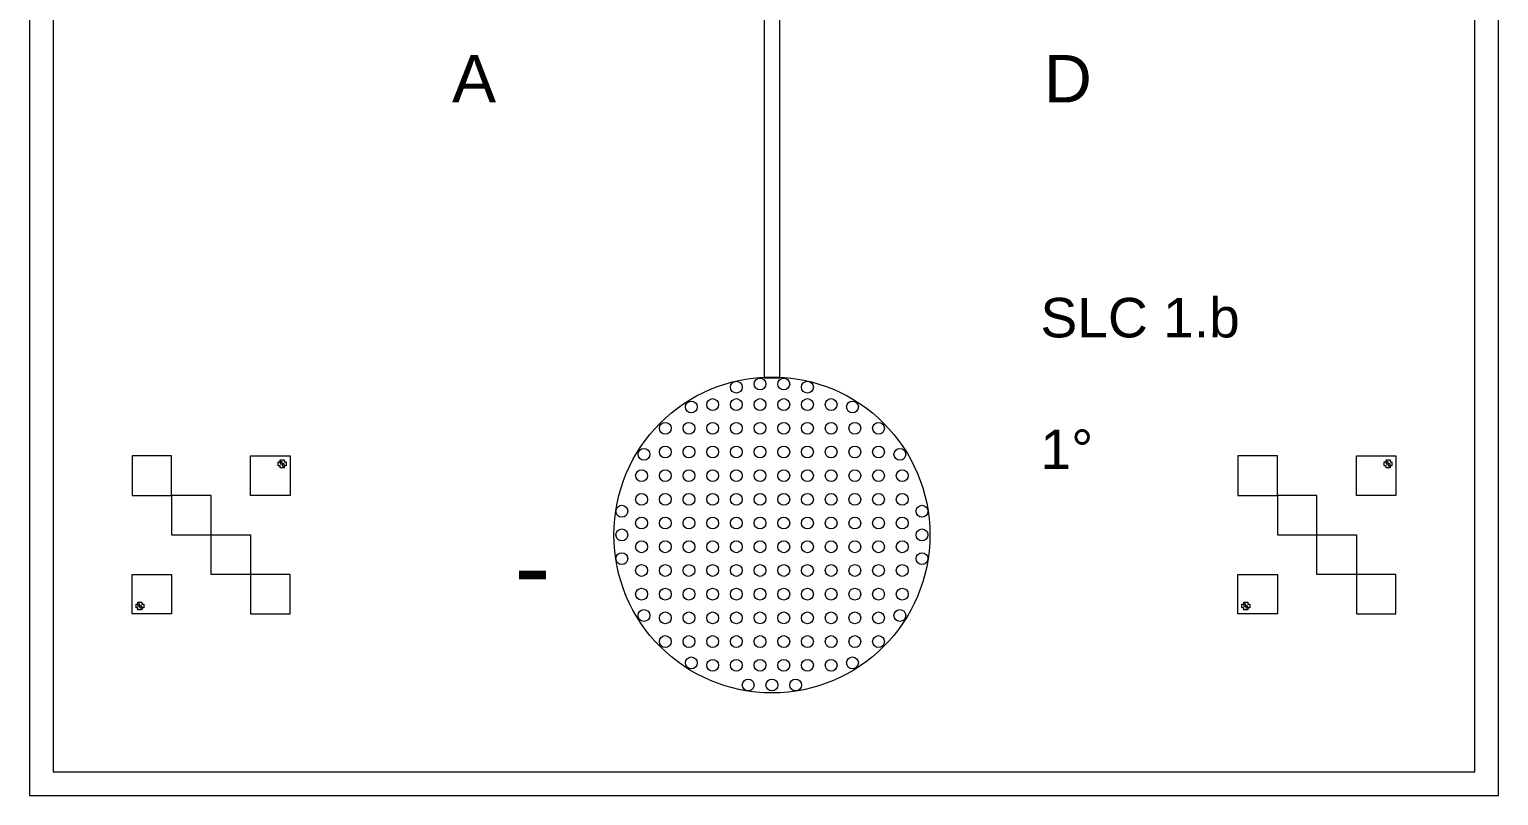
# Model space of a CAD drawing. Extents: x 1000 to 49000, y 2919 to 77300.
# Drawn here: x 5200 to 23800, y 54700 to 64399 of the extents above; entities that cross this region are included whole.
import ezdxf

# ---------------------------------------------------------------- set-up
doc = ezdxf.new("R2010")
doc.units = 13
doc.layers.add('Inner', color=4, linetype='Continuous', lineweight=0, true_color=0x00ffff)
doc.layers.add('Outer', color=1, linetype='Continuous', lineweight=0, true_color=0xff0000)
doc.styles.add('textstyle44', font='')
doc.styles.add('textstyle56', font='')
doc.styles.add('textstyle57', font='')
doc.styles.add('textstyle62', font='')
doc.styles.get('textstyle44').set_extended_font_data('Arial')
doc.styles.get('textstyle56').set_extended_font_data('Arial')
doc.styles.get('textstyle57').set_extended_font_data('Arial')
doc.styles.get('textstyle62').set_extended_font_data('Arial')

msp = doc.modelspace()

# ---------------------------------------------------------------- linework, layer by layer
at = {"layer": 'Inner'}
for points in [[(5200, 77300), (5200, 54700), (23800, 54700), (23800, 77300), (5200, 77300)], [(14500, 68450), (14500, 59990), (14700, 59990), (14700, 68450)], [(6500, 59000), (6500, 58500), (7000, 58500), (7000, 59000), (6500, 59000)], [(8000, 58500), (8000, 59000), (8500, 59000), (8500, 58500), (8000, 58500)], [(20500, 59000), (20500, 58500), (21000, 58500), (21000, 59000), (20500, 59000)], [(22000, 58500), (22000, 59000), (22500, 59000), (22500, 58500), (22000, 58500)], [(7000, 58500), (7000, 58000), (7500, 58000), (7500, 58500), (7000, 58500)], [(21000, 58500), (21000, 58000), (21500, 58000), (21500, 58500), (21000, 58500)], [(7500, 58000), (8000, 58000), (8000, 57500), (7500, 57500), (7500, 58000)], [(21500, 58000), (22000, 58000), (22000, 57500), (21500, 57500), (21500, 58000)], [(6500, 57500), (7000, 57500), (7000, 57000), (6500, 57000), (6500, 57500)], [(8000, 57500), (8000, 57000), (8500, 57000), (8500, 57500), (8000, 57500)], [(20500, 57500), (21000, 57500), (21000, 57000), (20500, 57000), (20500, 57500)], [(22000, 57500), (22000, 57000), (22500, 57000), (22500, 57500), (22000, 57500)]]:
    msp.add_lwpolyline(points, dxfattribs=at)
msp.add_circle((14600, 58000), 2000, dxfattribs=at)
at = {"layer": 'Outer'}
for points in [[(5500, 77000), (5500, 55000), (23500, 55000), (23500, 77000), (5500, 77000)], [(8425, 58875), (8425, 58850), (8375, 58850), (8375, 58875), (8350, 58875), (8350, 58925), (8375, 58925), (8375, 58900), (8400, 58900), (8400, 58875), (8425, 58875)], [(8425, 58875), (8425, 58900), (8400, 58900), (8400, 58925), (8375, 58925), (8375, 58950), (8425, 58950), (8425, 58925), (8450, 58925), (8450, 58875), (8425, 58875)], [(22425, 58875), (22425, 58850), (22375, 58850), (22375, 58875), (22350, 58875), (22350, 58925), (22375, 58925), (22375, 58900), (22400, 58900), (22400, 58875), (22425, 58875)], [(22425, 58875), (22425, 58900), (22400, 58900), (22400, 58925), (22375, 58925), (22375, 58950), (22425, 58950), (22425, 58925), (22450, 58925), (22450, 58875), (22425, 58875)], [(6625, 57075), (6625, 57050), (6575, 57050), (6575, 57075), (6550, 57075), (6550, 57125), (6575, 57125), (6575, 57100), (6600, 57100), (6600, 57075), (6625, 57075)], [(6625, 57075), (6625, 57100), (6600, 57100), (6600, 57125), (6575, 57125), (6575, 57150), (6625, 57150), (6625, 57125), (6650, 57125), (6650, 57075), (6625, 57075)], [(20625, 57075), (20625, 57050), (20575, 57050), (20575, 57075), (20550, 57075), (20550, 57125), (20575, 57125), (20575, 57100), (20600, 57100), (20600, 57075), (20625, 57075)], [(20625, 57075), (20625, 57100), (20600, 57100), (20600, 57125), (20575, 57125), (20575, 57150), (20625, 57150), (20625, 57125), (20650, 57125), (20650, 57075), (20625, 57075)]]:
    msp.add_lwpolyline(points, dxfattribs=at)
for centre in [(14150, 59870), (14450, 59910), (14750, 59910), (15050, 59870), (13850, 59650), (14150, 59650), (14450, 59650), (14750, 59650), (15050, 59650), (15350, 59650), (13580, 59620), (15620, 59620), (13250, 59350), (13550, 59350), (13850, 59350), (14150, 59350), (14450, 59350), (14750, 59350), (15050, 59350), (15350, 59350), (15650, 59350), (15950, 59350), (12980, 59020), (13250, 59050), (13550, 59050), (13850, 59050), (14150, 59050), (14450, 59050), (14750, 59050), (15050, 59050), (15350, 59050), (15650, 59050), (15950, 59050), (16220, 59020), (12950, 58750), (13250, 58750), (13550, 58750), (13850, 58750), (14150, 58750), (14450, 58750), (14750, 58750), (15050, 58750), (15350, 58750), (15650, 58750), (15950, 58750), (16250, 58750), (12950, 58450), (13250, 58450), (13550, 58450), (13850, 58450), (14150, 58450), (14450, 58450), (14750, 58450), (15050, 58450), (15350, 58450), (15650, 58450), (15950, 58450), (16250, 58450), (12700, 58300), (12950, 58150), (13250, 58150), (13550, 58150), (13850, 58150), (14150, 58150), (14450, 58150), (14750, 58150), (15050, 58150), (15350, 58150), (15650, 58150), (15950, 58150), (16250, 58150), (16500, 58300), (12700, 58000), (16500, 58000), (12950, 57850), (13250, 57850), (13550, 57850), (13850, 57850), (14150, 57850), (14450, 57850), (14750, 57850), (15050, 57850), (15350, 57850), (15650, 57850), (15950, 57850), (16250, 57850), (12700, 57700), (16500, 57700), (12950, 57550), (13250, 57550), (13550, 57550), (13850, 57550), (14150, 57550), (14450, 57550), (14750, 57550), (15050, 57550), (15350, 57550), (15650, 57550), (15950, 57550), (16250, 57550), (12950, 57250), (13250, 57250), (13550, 57250), (13850, 57250), (14150, 57250), (14450, 57250), (14750, 57250), (15050, 57250), (15350, 57250), (15650, 57250), (15950, 57250), (16250, 57250), (12980, 56980), (13250, 56950), (13550, 56950), (13850, 56950), (14150, 56950), (14450, 56950), (14750, 56950), (15050, 56950), (15350, 56950), (15650, 56950), (15950, 56950), (16220, 56980), (13250, 56650), (13550, 56650), (13850, 56650), (14150, 56650), (14450, 56650), (14750, 56650), (15050, 56650), (15350, 56650), (15650, 56650), (15950, 56650), (13580, 56380), (13850, 56350), (14150, 56350), (14450, 56350), (14750, 56350), (15050, 56350), (15350, 56350), (15620, 56380), (14300, 56100), (14600, 56100), (14900, 56100)]:
    msp.add_circle(centre, 75, dxfattribs=at)

# ---------------------------------------------------------------- texts
at = {"layer": 'Inner'}
for s, insert, char_height, attachment_point, style in [('A', (10550, 63475), 600, 7, 'textstyle62'), ('D', (18650, 63475), 600, 9, 'textstyle44'), ('SLC 1.b\\P\\P1%%d', (18000, 61000), 500, 1, 'textstyle56'), ('-', (11335.88, 58106.28), 1000, 1, 'textstyle57')]:
    msp.add_mtext(s, dxfattribs=dict(at, insert=insert, char_height=char_height, attachment_point=attachment_point, style=style))

doc.saveas('drawing.dxf')
